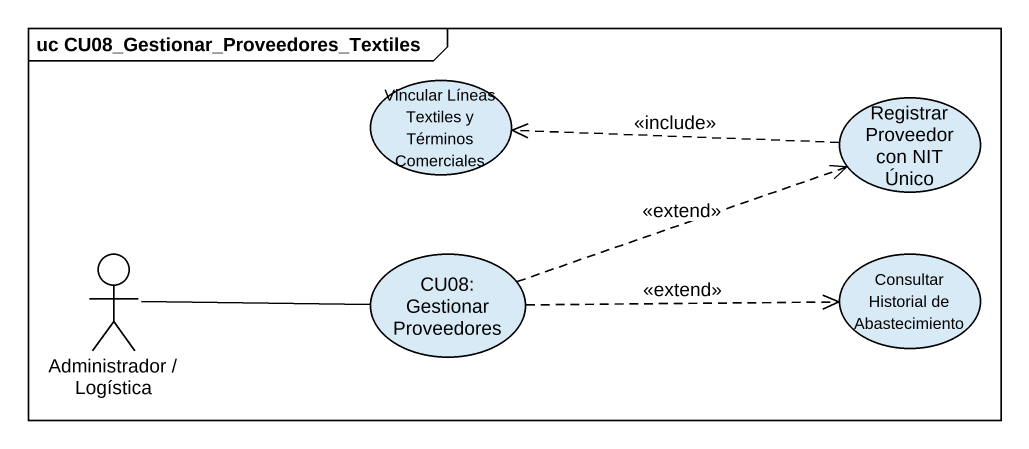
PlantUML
@startuml
mainframe uc CU08_Gestionar_Proveedores_Textiles
usecase "Vincular Líneas Textiles y Términos Comerciales" as Vincular_Líneas_Textiles_y
usecase "Registrar Proveedor con NIT Único" as Registrar_Proveedor_con_NIT
actor "Administrador / Logística" as Administrador_Logística
usecase "CU08: Gestionar Proveedores" as CU08_Gestionar_Proveedores
usecase "Consultar Historial de Abastecimiento" as Consultar_Historial_de
Registrar_Proveedor_con_NIT .left.> Vincular_Líneas_Textiles_y : <<include>>
Administrador_Logística -right- CU08_Gestionar_Proveedores
CU08_Gestionar_Proveedores .right.> Registrar_Proveedor_con_NIT : <<extend>>
CU08_Gestionar_Proveedores .right.> Consultar_Historial_de : <<extend>>
@enduml
